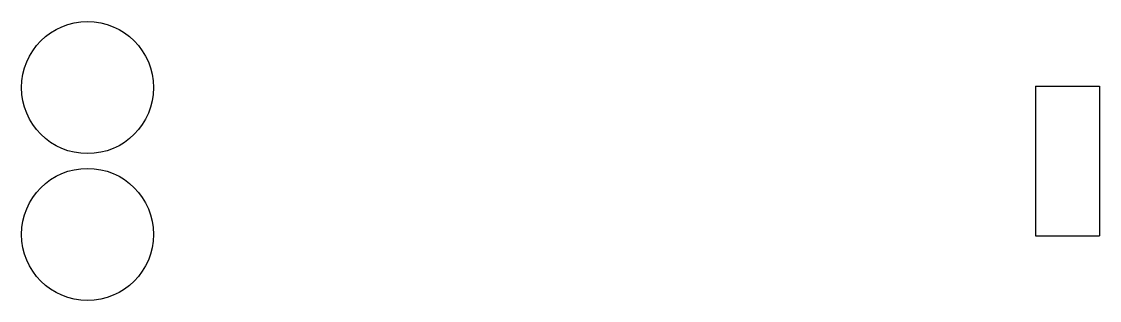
# Model space of a CAD drawing. Extents: x -74 to 73, y -19 to 19.
import ezdxf

# ---------------------------------------------------------------- set-up
doc = ezdxf.new("R2010")
doc.units = 0
doc.layers.add('MODELSKETCH_VISIBLE', color=7, linetype='CONTINUOUS')

msp = doc.modelspace()

# ---------------------------------------------------------------- linework, layer by layer
at = {"layer": 'MODELSKETCH_VISIBLE'}
for p, q in [((64.29, 10.19), (64.29, -10.19)), ((64.29, 10.19), (72.99, 10.19)), ((72.99, 10.19), (72.99, -10.19)), ((64.29, -10.19), (72.99, -10.19))]:
    msp.add_line(p, q, dxfattribs=at)
for centre in [(-64.98, 10), (-64.98, -10)]:
    msp.add_circle(centre, 9, dxfattribs=at)

doc.saveas('drawing.dxf')
